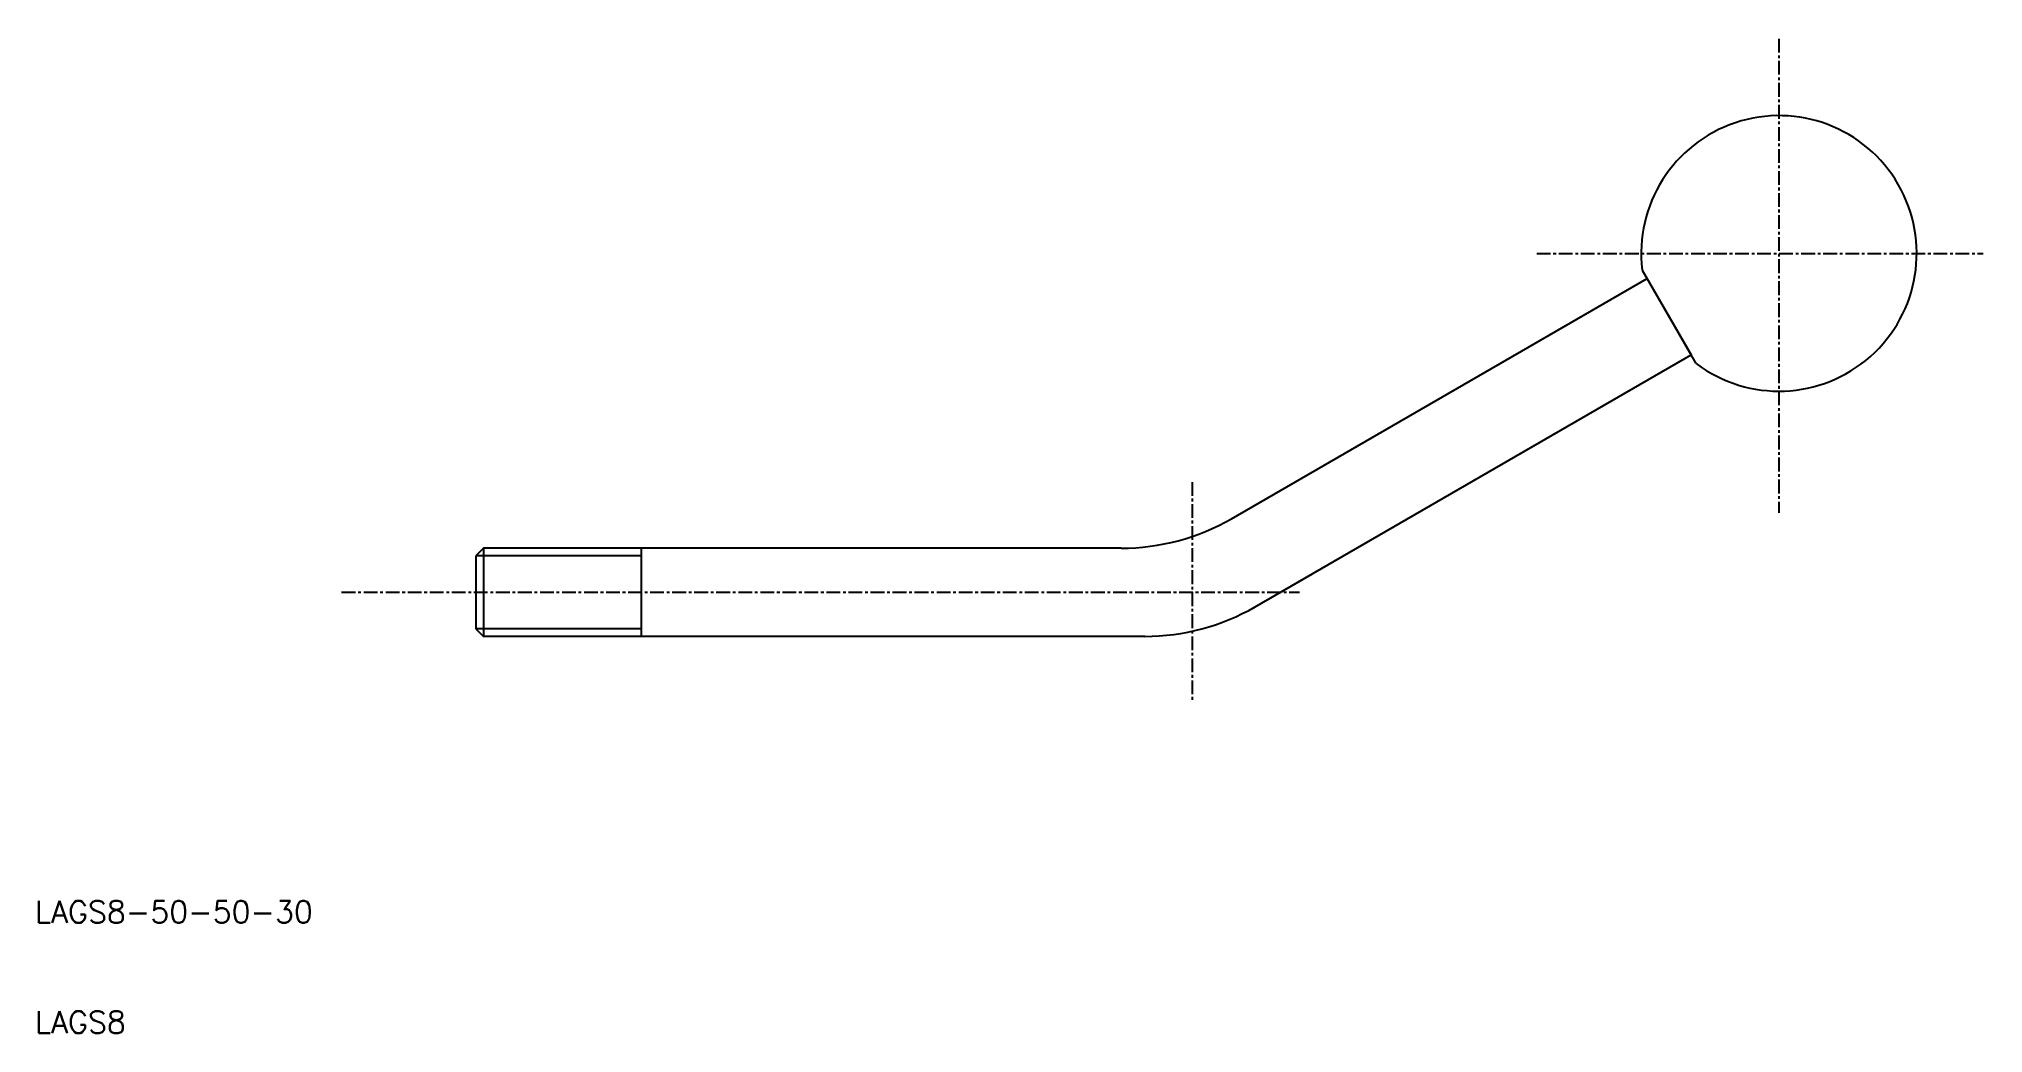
# Model space of a CAD drawing. Extents: x 10 to 187, y 10 to 100.
import ezdxf

# ---------------------------------------------------------------- set-up
doc = ezdxf.new("R2010")
doc.units = 0
doc.linetypes.add('CENTER', pattern=[2, 1.25, -0.25, 0.25, -0.25])
doc.layers.get('0').update_dxf_attribs({"linetype": 'CONTINUOUS'})
doc.layers.add('CENTER', color=1, linetype='CENTER')
doc.styles.get("Standard").update_dxf_attribs({"font": 'txt.shx'})

msp = doc.modelspace()

# ---------------------------------------------------------------- linework, layer by layer
at = {"color": 7, "linetype": 'CONTINUOUS'}
for p, q in [((118.57, 56.68), (156.3, 78.46)), ((155.85, 79.24), (160.3, 71.54)), ((160.75, 70.76), (156.3, 78.46)), ((120.71, 48.68), (160.3, 71.54)), ((50.68, 54), (50, 53.32)), ((50, 53.32), (50, 46.68)), ((65, 54), (50.68, 54)), ((50.68, 54), (50.68, 46)), ((65, 54), (65, 46)), ((108.57, 54), (65, 54)), ((121.5, 49.13), (125.87, 51.65)), ((50, 46.68), (50.68, 46)), ((65, 46), (50.68, 46)), ((110.71, 46), (65, 46))]:
    msp.add_line(p, q, dxfattribs=at)
at = {"color": 1, "linetype": 'CENTER'}
for p, q in [((115, 60), (115, 40)), ((37.82, 50), (124.73, 50))]:
    msp.add_line(p, q, dxfattribs=at)
at = {"color": 3, "linetype": 'CONTINUOUS'}
for p, q in [((65, 53.32), (50, 53.32)), ((65, 46.68), (50, 46.68))]:
    msp.add_line(p, q, dxfattribs=at)
at = {"color": 7, "linetype": 'CONTINUOUS'}
for centre, radius, start, end in [((168.26, 80.75), 12.5, 233.0739, 186.9261), ((108.57, 74), 20, 270, 300), ((110.71, 66), 20, 270, 300)]:
    msp.add_arc(centre, radius, start, end, dxfattribs=at)
at = {"layer": 'CENTER', "color": 1, "linetype": 'CENTER'}
for p, q in [((168.26, 100.22), (168.26, 57.2)), ((146.28, 80.75), (186.78, 80.75))]:
    msp.add_line(p, q, dxfattribs=at)

# ---------------------------------------------------------------- texts
at = {"color": 7, "linetype": 'CONTINUOUS'}
for s, p in [('LAGS8-50-50-30', (10, 20)), ('LAGS8', (10, 10))]:
    msp.add_text(s, height=2, dxfattribs=at).set_placement(p)

doc.saveas('drawing.dxf')
